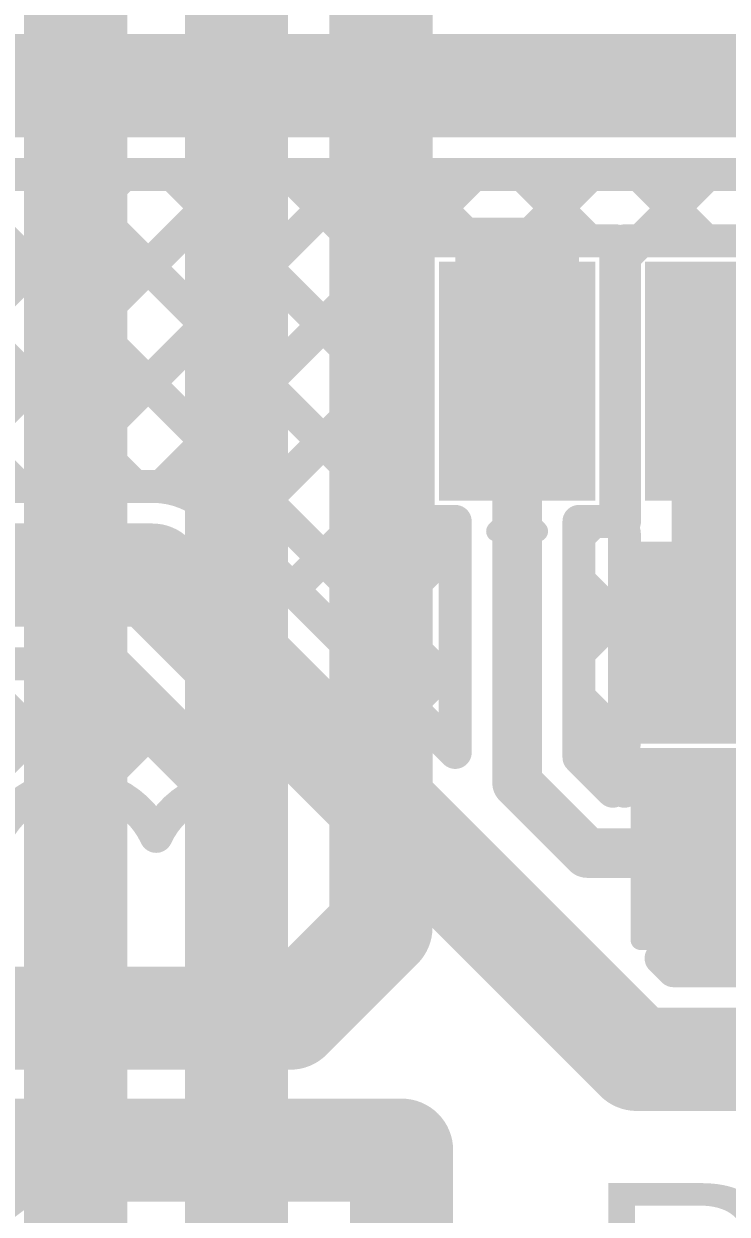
# Model space of a CAD drawing. Header units: millimetres. Extents: x -0.01 to 3.73, y -0.01 to 3.05.
# Drawn here: x 2.2784 to 2.4489, y 1.6675 to 1.956 of the extents above; entities that cross this region are included whole.
import ezdxf

# ---------------------------------------------------------------- set-up
doc = ezdxf.new("R2010")
doc.units = ezdxf.units.MM
doc.header["$MEASUREMENT"] = 0
for name, color, linetype in [('BottomLayer', 5, 'Continuous'), ('TopLayer', 1, 'Continuous'), ('TopOverlay', 2, 'Continuous'), ('TopPaste', 8, 'Continuous'), ('TopSolder', 216, 'Continuous'), ('ViaHoleLayer', 16, 'Continuous')]:
    doc.layers.add(name, color=color, linetype=linetype)
doc.styles.add('Arial', font='', dxfattribs={"height": 0.2})
doc.styles.get('Arial').set_extended_font_data('Arial')

# ---------------------------------------------------------------- blocks, each defined once
blk = doc.blocks.new('SOP_20__300_M____7')
at = {"layer": 'TopLayer'}
for points in [[(-0.17461, 0.23996), (-0.12461, 0.23996), (-0.12461, 0.21004), (-0.17461, 0.21004)], [(-0.17461, 0.18996), (-0.12461, 0.18996), (-0.12461, 0.16004), (-0.17461, 0.16004)]]:
    blk.add_hatch(color=1, dxfattribs=at).paths.add_polyline_path(points)
at = {"layer": 'TopOverlay'}
blk.add_hatch(color=2, dxfattribs=at).paths.add_polyline_path([(-0.121, 0.21), (-0.11, 0.21), (-0.11, 0.24), (-0.121, 0.24)])
at = {"layer": 'TopPaste'}
for points in [[(-0.17461, 0.23996), (-0.12461, 0.23996), (-0.12461, 0.21004), (-0.17461, 0.21004)], [(-0.17461, 0.18996), (-0.12461, 0.18996), (-0.12461, 0.16004), (-0.17461, 0.16004)]]:
    blk.add_hatch(color=8, dxfattribs=at).paths.add_polyline_path(points)
at = {"layer": 'TopSolder'}
for points in [[(-0.17861, 0.24396), (-0.12061, 0.24396), (-0.12061, 0.20604), (-0.17861, 0.20604)], [(-0.17861, 0.19396), (-0.12061, 0.19396), (-0.12061, 0.15604), (-0.17861, 0.15604)]]:
    blk.add_hatch(color=216, dxfattribs=at).paths.add_polyline_path(points)
at = {"layer": 'TopOverlay', "const_width": 0.005}
for points in [[(-0.105, 0.264), (0.105, 0.264)], [(-0.186, 0.23), (-0.181, 0.225)], [(-0.186, 0.23), (-0.186, 0.22)], [(-0.181, 0.225), (-0.186, 0.22)]]:
    blk.add_lwpolyline(points, dxfattribs=at)
at = {"layer": 'TopOverlay', "const_width": 0.0025}
for points in [[(-0.10625, 0.264, 1), (-0.10375, 0.264, 1)], [(-0.18725, 0.23, 1), (-0.18475, 0.23, 1)], [(-0.18725, 0.23, 1), (-0.18475, 0.23, 1)], [(-0.18225, 0.225, 1), (-0.17975, 0.225, 1)], [(-0.18225, 0.225, 1), (-0.17975, 0.225, 1)], [(-0.18725, 0.22, 1), (-0.18475, 0.22, 1)], [(-0.18725, 0.22, 1), (-0.18475, 0.22, 1)]]:
    blk.add_lwpolyline(points, format="xyb", close=True, dxfattribs=at)
blk = doc.blocks.new('S______B______22')
at = {"layer": 'TopLayer'}
for points in [[(-0.045, -0.0175), (-0.045, 0.0175), (-0.015, 0.0175), (-0.015, -0.0175)], [(0.015, -0.0175), (0.015, 0.0175), (0.045, 0.0175), (0.045, -0.0175)]]:
    blk.add_hatch(color=1, dxfattribs=at).paths.add_polyline_path(points)
at = {"layer": 'TopPaste'}
for points in [[(-0.045, -0.0175), (-0.045, 0.0175), (-0.015, 0.0175), (-0.015, -0.0175)], [(0.015, -0.0175), (0.015, 0.0175), (0.045, 0.0175), (0.045, -0.0175)]]:
    blk.add_hatch(color=8, dxfattribs=at).paths.add_polyline_path(points)
at = {"layer": 'TopSolder'}
for points in [[(-0.049, -0.0215), (-0.049, 0.0215), (-0.011, 0.0215), (-0.011, -0.0215)], [(0.011, -0.0215), (0.011, 0.0215), (0.049, 0.0215), (0.049, -0.0215)]]:
    blk.add_hatch(color=216, dxfattribs=at).paths.add_polyline_path(points)
at = {"layer": 'TopOverlay', "const_width": 0.005}
for points in [[(0.05, 0.022), (-0.05, 0.022)], [(-0.05, 0.022), (-0.05, -0.022)], [(0.05, 0.022), (0.05, -0.022)], [(0.05, -0.022), (-0.05, -0.022)]]:
    blk.add_lwpolyline(points, dxfattribs=at)
at = {"layer": 'TopOverlay', "const_width": 0.0025}
for points in [[(-0.05125, 0.022, 1), (-0.04875, 0.022, 1)], [(-0.05125, 0.022, 1), (-0.04875, 0.022, 1)], [(0.04875, 0.022, 1), (0.05125, 0.022, 1)], [(0.04875, 0.022, 1), (0.05125, 0.022, 1)], [(-0.05125, -0.022, 1), (-0.04875, -0.022, 1)], [(-0.05125, -0.022, 1), (-0.04875, -0.022, 1)], [(0.04875, -0.022, 1), (0.05125, -0.022, 1)], [(0.04875, -0.022, 1), (0.05125, -0.022, 1)]]:
    blk.add_lwpolyline(points, format="xyb", close=True, dxfattribs=at)
blk = doc.blocks.new('S______B______23')
at = {"layer": 'TopLayer'}
for points in [[(-0.045, -0.0175), (-0.045, 0.0175), (-0.015, 0.0175), (-0.015, -0.0175)], [(0.015, -0.0175), (0.015, 0.0175), (0.045, 0.0175), (0.045, -0.0175)]]:
    blk.add_hatch(color=1, dxfattribs=at).paths.add_polyline_path(points)
at = {"layer": 'TopPaste'}
for points in [[(-0.045, -0.0175), (-0.045, 0.0175), (-0.015, 0.0175), (-0.015, -0.0175)], [(0.015, -0.0175), (0.015, 0.0175), (0.045, 0.0175), (0.045, -0.0175)]]:
    blk.add_hatch(color=8, dxfattribs=at).paths.add_polyline_path(points)
at = {"layer": 'TopSolder'}
for points in [[(-0.049, -0.0215), (-0.049, 0.0215), (-0.011, 0.0215), (-0.011, -0.0215)], [(0.011, -0.0215), (0.011, 0.0215), (0.049, 0.0215), (0.049, -0.0215)]]:
    blk.add_hatch(color=216, dxfattribs=at).paths.add_polyline_path(points)
at = {"layer": 'TopOverlay', "const_width": 0.005}
for points in [[(0.05, 0.022), (-0.05, 0.022)], [(-0.05, 0.022), (-0.05, -0.022)], [(0.05, 0.022), (0.05, -0.022)], [(0.05, -0.022), (-0.05, -0.022)]]:
    blk.add_lwpolyline(points, dxfattribs=at)
at = {"layer": 'TopOverlay', "const_width": 0.0025}
for points in [[(-0.05125, 0.022, 1), (-0.04875, 0.022, 1)], [(-0.05125, 0.022, 1), (-0.04875, 0.022, 1)], [(0.04875, 0.022, 1), (0.05125, 0.022, 1)], [(0.04875, 0.022, 1), (0.05125, 0.022, 1)], [(-0.05125, -0.022, 1), (-0.04875, -0.022, 1)], [(-0.05125, -0.022, 1), (-0.04875, -0.022, 1)], [(0.04875, -0.022, 1), (0.05125, -0.022, 1)], [(0.04875, -0.022, 1), (0.05125, -0.022, 1)]]:
    blk.add_lwpolyline(points, format="xyb", close=True, dxfattribs=at)

msp = doc.modelspace()

# ---------------------------------------------------------------- hatches: boundary and pattern name
at = {"layer": 'BottomLayer'}
h = msp.add_hatch(color=5, dxfattribs=at)
edge = h.paths.add_edge_path()
edge.add_arc((2.291, 1.75), 0.01181, 0, 360)
h = msp.add_hatch(color=5, dxfattribs=at)
edge = h.paths.add_edge_path()
edge.add_arc((2.33, 1.75), 0.01181, 0, 360)
h = msp.add_hatch(color=5, dxfattribs=at)
edge = h.paths.add_edge_path()
edge.add_arc((2.37, 1.683), 0.01181, 0, 360)
at = {"layer": 'TopLayer'}
h = msp.add_hatch(color=1, dxfattribs=at)
edge = h.paths.add_edge_path()
edge.add_arc((2.291, 1.75), 0.01181, 0, 360)
h = msp.add_hatch(color=1, dxfattribs=at)
edge = h.paths.add_edge_path()
edge.add_arc((2.33, 1.75), 0.01181, 0, 360)
h = msp.add_hatch(color=1, dxfattribs=at)
edge = h.paths.add_edge_path()
edge.add_arc((2.37, 1.683), 0.01181, 0, 360)
at = {"layer": 'ViaHoleLayer'}
h = msp.add_hatch(color=16, dxfattribs=at)
edge = h.paths.add_edge_path()
edge.add_arc((2.291, 1.75), 0.00591, 0, 360)
h = msp.add_hatch(color=16, dxfattribs=at)
edge = h.paths.add_edge_path()
edge.add_arc((2.33, 1.75), 0.00591, 0, 360)
h = msp.add_hatch(color=16, dxfattribs=at)
edge = h.paths.add_edge_path()
edge.add_arc((2.37, 1.683), 0.00591, 0, 360)

# ---------------------------------------------------------------- linework, layer by layer
at = {"layer": 'BottomLayer', "const_width": 0.025}
for points in [[(2.365, 1.737), (2.365, 2.11461)], [(2.33, 1.75), (2.33, 2.079)], [(2.291, 1.75), (2.291, 2.07275)], [(2.343, 1.715), (2.365, 1.737)], [(2.235, 1.715), (2.343, 1.715)], [(1.7, 1.683), (2.37, 1.683)]]:
    msp.add_lwpolyline(points, dxfattribs=at)
at = {"layer": 'BottomLayer', "const_width": 0.0125}
for points in [[(2.28475, 1.75, 1), (2.29725, 1.75, 1)], [(2.32375, 1.75, 1), (2.33625, 1.75, 1)], [(2.35875, 1.737, 1), (2.37125, 1.737, 1)], [(2.35875, 1.737, 1), (2.37125, 1.737, 1)], [(2.33675, 1.715, 1), (2.34925, 1.715, 1)], [(2.33675, 1.715, 1), (2.34925, 1.715, 1)], [(2.36375, 1.683, 1), (2.37625, 1.683, 1)]]:
    msp.add_lwpolyline(points, format="xyb", close=True, dxfattribs=at)
at = {"layer": 'TopLayer'}
for points, const_width in [([(1.654, 1.941), (3.5865, 1.941)], 0.025), ([(2.18712, 1.9195), (3.548, 1.9195)], 0.008), ([(2.22962, 1.9195), (2.30523, 1.84389)], 0.008), ([(2.2575, 1.87437), (2.30263, 1.9195)], 0.008), ([(2.2579, 1.9195), (2.383, 1.7944)], 0.008), ([(2.26496, 1.85355), (2.33091, 1.9195)], 0.008), ([(2.28359, 1.84389), (2.3592, 1.9195)], 0.008), ([(2.28619, 1.9195), (2.383, 1.82269)], 0.008), ([(2.31177, 1.84379), (2.38748, 1.9195)], 0.008), ([(2.31447, 1.9195), (2.37404, 1.85993)], 0.008), ([(2.34276, 1.9195), (2.37404, 1.88822)], 0.008), ([(2.37104, 1.9195), (2.38715, 1.90339)], 0.008), ([(2.39932, 1.9195), (2.41543, 1.90339)], 0.008), ([(2.39966, 1.90339), (2.41576, 1.9195)], 0.008), ([(2.42761, 1.9195), (2.44372, 1.90339)], 0.008), ([(2.42794, 1.90339), (2.44405, 1.9195)], 0.008), ([(2.37404, 1.90339), (2.42196, 1.90339)], 0.008), ([(2.37404, 1.83539), (2.37404, 1.90339)], 0.008), ([(2.42196, 1.83539), (2.42196, 1.90339)], 0.008), ([(2.42404, 1.90339), (2.47196, 1.90339)], 0.008), ([(2.42404, 1.89949), (2.42794, 1.90339)], 0.008), ([(2.42404, 1.83539), (2.42404, 1.90339)], 0.008), ([(2.32934, 1.83307), (2.37404, 1.87777)], 0.008), ([(2.448, 1.806), (2.448, 1.86939)], 0.025), ([(2.398, 1.772), (2.398, 1.86939)], 0.012), ([(2.26496, 1.85587), (2.27694, 1.84389)], 0.008), ([(2.34348, 1.81893), (2.37404, 1.84949)], 0.008), ([(2.26496, 1.84389), (2.30961, 1.84389)], 0.008), ([(2.32481, 1.8376), (2.383, 1.77941)], 0.008), ([(2.37404, 1.83539), (2.383, 1.83539)], 0.008), ([(2.383, 1.77941), (2.383, 1.83539)], 0.008), ([(2.413, 1.83539), (2.42196, 1.83539)], 0.008), ([(2.413, 1.83188), (2.41651, 1.83539)], 0.008), ([(2.413, 1.77821), (2.413, 1.83539)], 0.008), ([(2.424, 1.7825), (2.424, 1.8325)], 0.008), ([(2.236, 1.82239), (2.30961, 1.82239)], 0.025), ([(2.30961, 1.82239), (2.427, 1.705)], 0.025), ([(2.35762, 1.80479), (2.383, 1.83017)], 0.008), ([(2.413, 1.82097), (2.424, 1.80997)], 0.008), ([(2.413, 1.8036), (2.424, 1.8146)], 0.008), ([(2.26446, 1.76819), (2.29716, 1.80089)], 0.008), ([(2.26496, 1.80089), (2.3007, 1.80089)], 0.008), ([(2.26496, 1.79931), (2.29285, 1.77142)], 0.008), ([(2.29166, 1.80089), (2.32243, 1.77012)], 0.008), ([(2.3007, 1.80089), (2.33009, 1.7715)], 0.008), ([(2.37176, 1.79064), (2.383, 1.80188)], 0.008), ([(2.413, 1.79269), (2.424, 1.78169)], 0.008), ([(2.29556, 1.77101), (2.31307, 1.78852)], 0.008), ([(2.41445, 1.77676), (2.424, 1.78631)], 0.008), ([(2.424, 1.77), (2.424, 1.7795)], 0.008), ([(2.413, 1.77821), (2.42121, 1.77)], 0.008), ([(2.32324, 1.77041), (2.32721, 1.77438)], 0.008), ([(2.398, 1.772), (2.415, 1.755)], 0.012), ([(2.291, 1.65), (2.291, 1.75)], 0.025), ([(2.33, 1.632), (2.33, 1.75)], 0.025), ([(2.415, 1.755), (2.447, 1.755)], 0.012), ([(2.43291, 1.7295), (2.472, 1.7295)], 0.008), ([(2.43291, 1.7295), (2.43591, 1.7265)], 0.008), ([(2.4479, 1.7295), (2.4509, 1.7265)], 0.008), ([(2.44904, 1.7265), (2.45204, 1.7295)], 0.008), ([(2.43591, 1.7265), (2.479, 1.7265)], 0.008), ([(2.427, 1.705), (2.489, 1.705)], 0.025), ([(2.37, 1.497), (2.37, 1.683)], 0.025)]:
    msp.add_lwpolyline(points, dxfattribs=dict(at, const_width=const_width))
for points, const_width in [([(2.28419, 1.9195, 1), (2.28819, 1.9195, 1)], 0.004), ([(2.30063, 1.9195, 1), (2.30463, 1.9195, 1)], 0.004), ([(2.31247, 1.9195, 1), (2.31647, 1.9195, 1)], 0.004), ([(2.32891, 1.9195, 1), (2.33291, 1.9195, 1)], 0.004), ([(2.34076, 1.9195, 1), (2.34476, 1.9195, 1)], 0.004), ([(2.3572, 1.9195, 1), (2.3612, 1.9195, 1)], 0.004), ([(2.36904, 1.9195, 1), (2.37304, 1.9195, 1)], 0.004), ([(2.38548, 1.9195, 1), (2.38948, 1.9195, 1)], 0.004), ([(2.39732, 1.9195, 1), (2.40132, 1.9195, 1)], 0.004), ([(2.41376, 1.9195, 1), (2.41776, 1.9195, 1)], 0.004), ([(2.42561, 1.9195, 1), (2.42961, 1.9195, 1)], 0.004), ([(2.44205, 1.9195, 1), (2.44605, 1.9195, 1)], 0.004), ([(2.37204, 1.90339, 1), (2.37604, 1.90339, 1)], 0.004), ([(2.37204, 1.90339, 1), (2.37604, 1.90339, 1)], 0.004), ([(2.38515, 1.90339, 1), (2.38915, 1.90339, 1)], 0.004), ([(2.39766, 1.90339, 1), (2.40166, 1.90339, 1)], 0.004), ([(2.41343, 1.90339, 1), (2.41743, 1.90339, 1)], 0.004), ([(2.41996, 1.90339, 1), (2.42396, 1.90339, 1)], 0.004), ([(2.41996, 1.90339, 1), (2.42396, 1.90339, 1)], 0.004), ([(2.42204, 1.90339, 1), (2.42604, 1.90339, 1)], 0.004), ([(2.42204, 1.90339, 1), (2.42604, 1.90339, 1)], 0.004), ([(2.42594, 1.90339, 1), (2.42994, 1.90339, 1)], 0.004), ([(2.42594, 1.90339, 1), (2.42994, 1.90339, 1)], 0.004), ([(2.44172, 1.90339, 1), (2.44572, 1.90339, 1)], 0.004), ([(2.42204, 1.89949, 1), (2.42604, 1.89949, 1)], 0.004), ([(2.37204, 1.88822, 1), (2.37604, 1.88822, 1)], 0.004), ([(2.37204, 1.87777, 1), (2.37604, 1.87777, 1)], 0.004), ([(2.44175, 1.86939, 1), (2.45425, 1.86939, 1)], 0.0125), ([(2.395, 1.86939, 1), (2.401, 1.86939, 1)], 0.006), ([(2.37204, 1.85993, 1), (2.37604, 1.85993, 1)], 0.004), ([(2.37204, 1.84949, 1), (2.37604, 1.84949, 1)], 0.004), ([(2.27494, 1.84389, 1), (2.27894, 1.84389, 1)], 0.004), ([(2.28159, 1.84389, 1), (2.28559, 1.84389, 1)], 0.004), ([(2.30323, 1.84389, 1), (2.30723, 1.84389, 1)], 0.004), ([(2.30761, 1.84389, 1), (2.31161, 1.84389, 1)], 0.004), ([(2.30761, 1.84389, 1), (2.31161, 1.84389, 1)], 0.004), ([(2.30761, 1.84389, 1), (2.31161, 1.84389, 1)], 0.004), ([(2.30977, 1.84379, 1), (2.31377, 1.84379, 1)], 0.004), ([(2.32281, 1.8376, 1), (2.32681, 1.8376, 1)], 0.004), ([(2.32281, 1.8376, 1), (2.32681, 1.8376, 1)], 0.004), ([(2.32281, 1.8376, 1), (2.32681, 1.8376, 1)], 0.004), ([(2.37204, 1.83539, 1), (2.37604, 1.83539, 1)], 0.004), ([(2.37204, 1.83539, 1), (2.37604, 1.83539, 1)], 0.004), ([(2.381, 1.83539, 1), (2.385, 1.83539, 1)], 0.004), ([(2.381, 1.83539, 1), (2.385, 1.83539, 1)], 0.004), ([(2.411, 1.83539, 1), (2.415, 1.83539, 1)], 0.004), ([(2.411, 1.83539, 1), (2.415, 1.83539, 1)], 0.004), ([(2.41451, 1.83539, 1), (2.41851, 1.83539, 1)], 0.004), ([(2.41996, 1.83539, 1), (2.42396, 1.83539, 1)], 0.004), ([(2.41996, 1.83539, 1), (2.42396, 1.83539, 1)], 0.004), ([(2.42204, 1.83539, 1), (2.42604, 1.83539, 1)], 0.004), ([(2.32734, 1.83307, 1), (2.33134, 1.83307, 1)], 0.004), ([(2.411, 1.83188, 1), (2.415, 1.83188, 1)], 0.004), ([(2.422, 1.8325, 1), (2.426, 1.8325, 1)], 0.004), ([(2.30336, 1.82239, 1), (2.31586, 1.82239, 1)], 0.0125), ([(2.30336, 1.82239, 1), (2.31586, 1.82239, 1)], 0.0125), ([(2.381, 1.83017, 1), (2.385, 1.83017, 1)], 0.004), ([(2.381, 1.82269, 1), (2.385, 1.82269, 1)], 0.004), ([(2.411, 1.82097, 1), (2.415, 1.82097, 1)], 0.004), ([(2.34148, 1.81893, 1), (2.34548, 1.81893, 1)], 0.004), ([(2.422, 1.8146, 1), (2.426, 1.8146, 1)], 0.004), ([(2.44175, 1.806, 1), (2.45425, 1.806, 1)], 0.0125), ([(2.422, 1.80997, 1), (2.426, 1.80997, 1)], 0.004), ([(2.35562, 1.80479, 1), (2.35962, 1.80479, 1)], 0.004), ([(2.411, 1.8036, 1), (2.415, 1.8036, 1)], 0.004), ([(2.28966, 1.80089, 1), (2.29366, 1.80089, 1)], 0.004), ([(2.29516, 1.80089, 1), (2.29916, 1.80089, 1)], 0.004), ([(2.2987, 1.80089, 1), (2.3027, 1.80089, 1)], 0.004), ([(2.2987, 1.80089, 1), (2.3027, 1.80089, 1)], 0.004), ([(2.381, 1.80188, 1), (2.385, 1.80188, 1)], 0.004), ([(2.381, 1.7944, 1), (2.385, 1.7944, 1)], 0.004), ([(2.36976, 1.79064, 1), (2.37376, 1.79064, 1)], 0.004), ([(2.411, 1.79269, 1), (2.415, 1.79269, 1)], 0.004), ([(2.31107, 1.78852, 1), (2.31507, 1.78852, 1)], 0.004), ([(2.422, 1.78631, 1), (2.426, 1.78631, 1)], 0.004), ([(2.422, 1.7825, 1), (2.426, 1.7825, 1)], 0.004), ([(2.381, 1.77941, 1), (2.385, 1.77941, 1)], 0.004), ([(2.381, 1.77941, 1), (2.385, 1.77941, 1)], 0.004), ([(2.422, 1.78169, 1), (2.426, 1.78169, 1)], 0.004), ([(2.422, 1.7795, 1), (2.426, 1.7795, 1)], 0.004), ([(2.411, 1.77821, 1), (2.415, 1.77821, 1)], 0.004), ([(2.411, 1.77821, 1), (2.415, 1.77821, 1)], 0.004), ([(2.41245, 1.77676, 1), (2.41645, 1.77676, 1)], 0.004), ([(2.32521, 1.77438, 1), (2.32921, 1.77438, 1)], 0.004), ([(2.395, 1.772, 1), (2.401, 1.772, 1)], 0.006), ([(2.395, 1.772, 1), (2.401, 1.772, 1)], 0.006), ([(2.29085, 1.77142, 1), (2.29485, 1.77142, 1)], 0.004), ([(2.29356, 1.77101, 1), (2.29756, 1.77101, 1)], 0.004), ([(2.32124, 1.77041, 1), (2.32524, 1.77041, 1)], 0.004), ([(2.32809, 1.7715, 1), (2.33209, 1.7715, 1)], 0.004), ([(2.32809, 1.7715, 1), (2.33209, 1.7715, 1)], 0.004), ([(2.32043, 1.77012, 1), (2.32443, 1.77012, 1)], 0.004), ([(2.41921, 1.77, 1), (2.42321, 1.77, 1)], 0.004), ([(2.422, 1.77, 1), (2.426, 1.77, 1)], 0.004), ([(2.3085, 1.75906, 1), (2.3125, 1.75906, 1)], 0.004), ([(2.3085, 1.75906, 1), (2.3125, 1.75906, 1)], 0.004), ([(2.28475, 1.75, 1), (2.29725, 1.75, 1)], 0.0125), ([(2.32375, 1.75, 1), (2.33625, 1.75, 1)], 0.0125), ([(2.412, 1.755, 1), (2.418, 1.755, 1)], 0.006), ([(2.412, 1.755, 1), (2.418, 1.755, 1)], 0.006), ([(2.444, 1.755, 1), (2.45, 1.755, 1)], 0.006), ([(2.43091, 1.7295, 1), (2.43491, 1.7295, 1)], 0.004), ([(2.43091, 1.7295, 1), (2.43491, 1.7295, 1)], 0.004), ([(2.4459, 1.7295, 1), (2.4499, 1.7295, 1)], 0.004), ([(2.45004, 1.7295, 1), (2.45404, 1.7295, 1)], 0.004), ([(2.43391, 1.7265, 1), (2.43791, 1.7265, 1)], 0.004), ([(2.43391, 1.7265, 1), (2.43791, 1.7265, 1)], 0.004), ([(2.44704, 1.7265, 1), (2.45104, 1.7265, 1)], 0.004), ([(2.4489, 1.7265, 1), (2.4529, 1.7265, 1)], 0.004), ([(2.42075, 1.705, 1), (2.43325, 1.705, 1)], 0.0125), ([(2.42075, 1.705, 1), (2.43325, 1.705, 1)], 0.0125), ([(2.36375, 1.683, 1), (2.37625, 1.683, 1)], 0.0125)]:
    msp.add_lwpolyline(points, format="xyb", close=True, dxfattribs=dict(at, const_width=const_width))
at = {"layer": 'TopLayer', "const_width": 0.008}
for points in [[(2.30961, 1.84389, -0.198912), (2.32481, 1.8376)], [(2.30961, 1.84389, -0.198912), (2.32481, 1.8376)], [(2.272, 1.76006, -0.619938), (2.3105, 1.75906)], [(2.3105, 1.75906, -0.293098), (2.33009, 1.7715)]]:
    msp.add_lwpolyline(points, format="xyb", dxfattribs=at)

# ---------------------------------------------------------------- block references
for name, p, rotation in [('SOP_20__300_M____7', (2.623, 2.019), 90), ('S______B______22', (2.478, 1.806), 180), ('S______B______23', (2.478, 1.756), 180)]:
    msp.add_blockref(name, p, dxfattribs=dict(rotation=rotation))

# ---------------------------------------------------------------- texts
at = {"layer": 'TopOverlay', "style": 'Arial'}
for s, p in [('LED1', (2.12969, 1.62801)), ('R49', (2.41435, 1.62501))]:
    msp.add_text(s, height=0.05, dxfattribs=at).set_placement(p)

doc.saveas('drawing.dxf')
